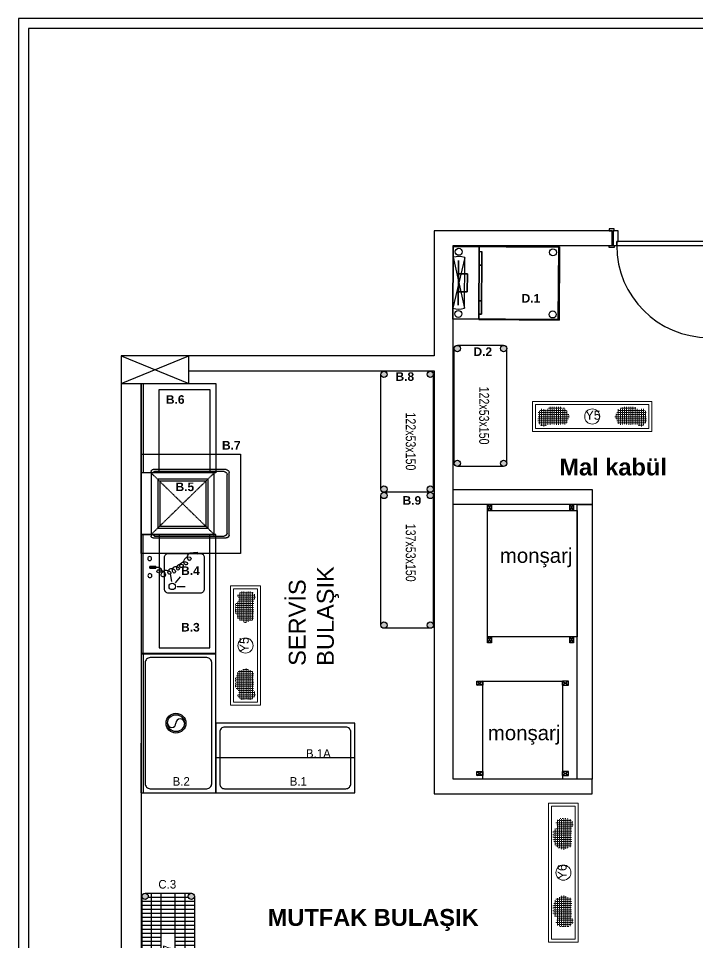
# Model space of a CAD drawing. Header units: millimetres. Extents: x 5004 to 15052, y -6179 to -3495.
# Drawn here: x 5167 to 5850, y -4555 to -3625 of the extents above; entities that cross this region are included whole.
import ezdxf

# ---------------------------------------------------------------- set-up
doc = ezdxf.new("R2010")
doc.units = ezdxf.units.MM
doc.linetypes.add('DASHED', pattern=[0.75, 0.5, -0.25])
for name, color, linetype in [('200-EquipBorder-2d', 9, 'Continuous'), ('200-EquipInternal-2d', 252, 'Continuous'), ('200-EquipSteel-3d', 9, 'Continuous'), ('Kıtc-002 Çizgi', 7, 'Continuous'), ('Kıtc-003 Kapı', 3, 'Continuous'), ('Kıtc-040 Davlumbaz', 4, 'Continuous')]:
    doc.layers.add(name, color=color, linetype=linetype)
doc.layers.add('200-InsPoint-3D', color=3, linetype='Continuous', plot=False)
doc.layers.add('continious2', color=253, linetype='Continuous', lineweight=25)
doc.layers.add('GRC-yer ızgarası', color=40, linetype='Continuous', lineweight=15)
doc.styles.get("Standard").update_dxf_attribs({"font": 'arial.ttf'})
doc.styles.add('style1', font='stylu.ttf', dxfattribs={"width": 0.8, "height": 12})
doc.styles.add('TAKSİM', font='GOTHIC.TTF', dxfattribs={"height": 20})

# ---------------------------------------------------------------- blocks, each defined once
blk = doc.blocks.new('137')
at = {"lineweight": -2}
h = blk.add_hatch(color=256, dxfattribs=at)
h.paths.add_polyline_path([(5352, -3883.25, 1), (5345.6, -3883.25, 1)])
h.paths.add_polyline_path([(5352, -3929.85, 1), (5345.6, -3929.85, 1)])
h = blk.add_hatch(color=256, dxfattribs=at)
h.paths.add_polyline_path([(5482.6, -3883.25, 1), (5476.2, -3883.25, 1)])
h.paths.add_polyline_path([(5476.2, -3929.85, 1), (5482.6, -3929.85, 1)])
for p, q in [((5479.4, -3880.05), (5348.8, -3880.05)), ((5345.6, -3883.25), (5345.6, -3929.85)), ((5482.6, -3883.25), (5482.6, -3929.85)), ((5479.4, -3933.05), (5348.8, -3933.05))]:
    blk.add_line(p, q)
for centre in [(5348.8, -3883.25), (5479.4, -3883.25), (5348.8, -3929.85), (5479.4, -3929.85)]:
    blk.add_circle(centre, 3.2)
at = {"style": 'style1', "width": 0.8}
blk.add_text('137x53x150', height=10, dxfattribs=at).set_placement((5377.28, -3907.89))
blk = doc.blocks.new('1212')
at = {"lineweight": -2}
h = blk.add_hatch(color=256, dxfattribs=at)
h.paths.add_polyline_path([(5367, -4013.63, 1), (5360.6, -4013.63, 1)])
h.paths.add_polyline_path([(5367, -4060.23, 1), (5360.6, -4060.23, 1)])
h = blk.add_hatch(color=256, dxfattribs=at)
h.paths.add_polyline_path([(5482.6, -4013.63, 1), (5476.2, -4013.63, 1)])
h.paths.add_polyline_path([(5476.2, -4060.23, 1), (5482.6, -4060.23, 1)])
for p, q in [((5479.4, -4010.43), (5363.8, -4010.43)), ((5360.6, -4013.63), (5360.6, -4060.23)), ((5482.6, -4013.63), (5482.6, -4060.23)), ((5479.4, -4063.43), (5363.8, -4063.43))]:
    blk.add_line(p, q)
for centre in [(5363.8, -4013.63), (5479.4, -4013.63), (5363.8, -4060.23), (5479.4, -4060.23)]:
    blk.add_circle(centre, 3.2)
at = {"style": 'style1', "width": 0.8}
blk.add_text('122x53x150', height=10, dxfattribs=at).set_placement((5402.21, -4038.27))
blk = doc.blocks.new('A$C0F715291')
at = {"layer": 'Kıtc-003 Kapı'}
blk.add_line((100.1, 92.6, 0), (100.1, 0, 0), dxfattribs=at)
at = {"layer": 'Kıtc-003 Kapı', "elevation": 0}
for points in [[(0, 107.6), (5, 107.6), (5, 109.6), (0, 109.6)], [(107.6, 107.6), (102.6, 107.6), (102.6, 109.6), (107.6, 109.6)], [(100.1, 96.8), (7.5, 96.8), (7.5, 92.6), (100.1, 92.6)], [(0, 92.6), (5, 92.6), (5, 90.6), (0, 90.6)], [(107.6, 92.6), (102.6, 92.6), (102.6, 90.6), (107.6, 90.6)]]:
    blk.add_lwpolyline(points, close=True, dxfattribs=at)
for points in [[(3.8, 92.6), (7.5, 92.6), (7.5, 96.8), (8.8, 96.8), (8.8, 107.6), (3.8, 107.6), (3.8, 92.6)], [(103.8, 92.6), (100.1, 92.6), (100.1, 96.8), (98.8, 96.8), (98.8, 107.6), (103.8, 107.6), (103.8, 92.6)]]:
    blk.add_lwpolyline(points, dxfattribs=at)
at = {"layer": 'Kıtc-003 Kapı'}
blk.add_arc((100.1, 92.6, 0), 92.6, 180, 270, dxfattribs=at)
blk = doc.blocks.new('A$C7BE05278')
at = {"layer": 'Kıtc-002 Çizgi'}
blk.add_hatch(color=256, dxfattribs=at).paths.add_polyline_path([(15.9, 41.65), (14.34, 41.67), (14.4, 47.58), (15.96, 47.57)], flags=0)
h = blk.add_hatch(color=256, dxfattribs=at)
h.paths.add_polyline_path([(4.65, 9.9, -0.025454), (4.81, 10.42, 0.278063), (0.77, 7.52), (1.23, 7.32, -0.265675)])
h.paths.add_polyline_path([(5.35, 10.43, 0.028094), (4.81, 10.42, 0.025454), (4.65, 9.9, -0.030609), (5.18, 9.93, -0.027259)])
h.paths.add_polyline_path([(5.35, 10.43, 0.027259), (5.18, 9.93, -0.171751), (7.9, 8.98), (7.9, 8.98), (5.22, 7.15, -0.147228), (5.18, 9.93, 0.030609), (4.65, 9.9, 0.138731), (4.75, 7, 1.347306), (8.21, 9.37, 0.162476)])
h.paths.add_polyline_path([(12.46, 12.66), (12.73, 13.08, 0.483116), (4.81, 10.42, -0.028094), (5.35, 10.43, -0.470681)])
for p, q in [((14.4, 47.58), (14.34, 41.67)), ((14.4, 47.58), (14.34, 41.67)), ((15.96, 47.57), (14.4, 47.58)), ((15.96, 47.57), (14.4, 47.58)), ((15.05, 47.56), (14.97, 38.92)), ((15.9, 41.65), (15.96, 47.57)), ((15.9, 41.65), (15.96, 47.57)), ((14.34, 41.67), (15.9, 41.65)), ((14.34, 41.67), (15.9, 41.65)), ((0.47, 7.33), (0, 0.02)), ((0.47, 7.33), (0, 0.02)), ((0, 0.02), (1.86, 0)), ((1.54, 7.31), (0.47, 7.33)), ((1.54, 7.31), (0.47, 7.33)), ((1.86, 0), (1.54, 7.31)), ((1.86, 0), (1.54, 7.31))]:
    blk.add_line(p, q, dxfattribs=at)
blk.add_lwpolyline([(15.9, 41.65), (14.34, 41.67), (14.4, 47.58), (15.96, 47.57)], close=True, dxfattribs=at)
for centre in [(6.31, 47.78), (23.47, 47.61)]:
    blk.add_circle(centre, 1.99, dxfattribs=at)
for centre, radius, start, end in [((17.83, 38.9), 2.86, 179.43001, 359.43001), ((19.09, 38.88), 1.6, 359.43001, 179.43001), ((25.13, 38.82), 7.64, 179.43001, 242.03458), ((20, 25.62), 3.8, 74.94983, 261.67628), ((23.49, 30.88), 5.53, 105.76632, 225.7833), ((20.62, 27.93), 1.41, 225.7833, 74.94983), ((22.59, 34.05), 2.23, 242.03458, 105.76632), ((15.59, 16.68), 3.77, 86.01564, 220.67721), ((18.07, 21.08), 3.83, 52.40892, 229.11119), ((16.45, 19.21), 1.37, 229.11119, 116.32433), ((19.64, 23.11), 1.26, 261.67628, 52.40892), ((4.79, 5.59), 4.31, 51.245, 156.7533), ((9.42, 8.58), 4.83, 57.01034, 197.57947), ((14.42, 12.56), 4.98, 103.11986, 200.77428), ((11.21, 11.34), 1.54, 200.77428, 57.01034), ((13.69, 15.69), 1.76, 236.80878, 103.11986), ((6.43, 7.63), 1.7, 197.57947, 51.245)]:
    blk.add_arc(centre, radius, start, end, dxfattribs=at)
blk = doc.blocks.new('A$C23F8794C')
at = {"layer": 'Kıtc-002 Çizgi'}
for p, q in [((67.52, 38.79), (67.52, 30.9)), ((71.43, 40.45), (77.53, 35.45)), ((72.66, 44.26), (80.47, 45.37))]:
    blk.add_line(p, q, dxfattribs=at)
for points in [[(120, 75), (0, 75), (0, 73), (120, 73)], [(120, 75), (0, 75), (0, 0), (120, 0)], [(120, 57), (6, 57), (6, 6), (120, 6)]]:
    blk.add_lwpolyline(points, close=True, dxfattribs=at)
blk.add_lwpolyline([(97, 11.5), (65, 11.5, -0.414214), (61, 15.5), (61, 47.5, -0.414214), (65, 51.5), (97, 51.5, -0.414214), (101, 47.5), (101, 15.5, -0.414214)], format="xyb", close=True, dxfattribs=at)
blk.add_circle((67.71, 43.76), 3.19, dxfattribs=at)
at = {"layer": 'Kıtc-002 Çizgi', "xscale": -1}
blk.add_blockref('A$C7BE05278', (102.07, 18.68), dxfattribs=at)
blk = doc.blocks.new('A$C7ED97EAE')
at = {"layer": 'Kıtc-002 Çizgi'}
for p, q in [((3.5, 88.5), (65.5, 88.5)), ((3.5, 15), (3.5, 88.5)), ((65.5, 88.5), (65.5, 15)), ((0, 3), (0, 76.5)), ((2, 78.5), (3.5, 78.5)), ((2, 5), (2, 75)), ((3.5, 78.5), (65.5, 78.5)), ((3.5, 76.5), (3.5, 76.5)), ((65.5, 78.5), (67, 78.5)), ((65.5, 76.5), (65.5, 76.5)), ((67, 75), (67, 5)), ((69, 76.5), (69, 3)), ((65.5, 15), (3.5, 15)), ((67, 15), (65.5, 15)), ((66, 0), (3, 0)), ((64, 2), (5, 2))]:
    blk.add_line(p, q, dxfattribs=at)
at = {"layer": 'Kıtc-002 Çizgi', "linetype": 'DASHED'}
for p, q in [((65.5, 78.5), (3.5, 15)), ((65.5, 15), (3.5, 78.5))]:
    blk.add_line(p, q, dxfattribs=at)
for points in [[(9.5, 21.5), (59.5, 21.5), (59.5, 71.5), (9.5, 71.5)], [(11.5, 23.5), (57.5, 23.5), (57.5, 69.5), (11.5, 69.5)]]:
    blk.add_lwpolyline(points, close=True, dxfattribs=at)
at = {"layer": 'Kıtc-002 Çizgi'}
for centre, radius, start, end in [((2, 76.5), 2, 90, 180), ((3.5, 75), 1.5, 90, 180), ((65.5, 75), 1.5, 0, 90), ((67, 76.5), 2, 0, 90), ((3, 3), 3, 180, 270), ((5, 5), 3, 180, 270), ((64, 5), 3, 270, 0), ((66, 3), 3, 270, 0)]:
    blk.add_arc(centre, radius, start, end, dxfattribs=at)
blk = doc.blocks.new('A$C19852DA0')
at = {"layer": 'Kıtc-002 Çizgi'}
for points in [[(0, 75), (90, 75), (90, 73), (0, 73)], [(0, 75), (90, 75), (90, 0), (0, 0)], [(0, 57), (84, 57), (84, 6), (0, 6)]]:
    blk.add_lwpolyline(points, close=True, dxfattribs=at)
blk = doc.blocks.new('140')
at = {"layer": 'Kıtc-002 Çizgi'}
h = blk.add_hatch(color=256, dxfattribs=at)
h.paths.add_polyline_path([(4267.66, -4350.42), (4268.48, -4350.45), (4269.3, -4350.42), (4270.11, -4350.3), (4270.91, -4350.1), (4271.68, -4349.83), (4272.43, -4349.48), (4273.14, -4349.06), (4273.8, -4348.58), (4274.42, -4348.04), (4274.98, -4347.44), (4275.47, -4346.78), (4275.91, -4346.09), (4276.27, -4345.35), (4276.56, -4344.58), (4276.78, -4343.79), (4276.92, -4342.98), (4276.98, -4342.16), (4276.96, -4341.34), (4276.86, -4340.52), (4276.68, -4339.72), (4276.43, -4338.94), (4276.1, -4338.19), (4275.7, -4337.47), (4275.23, -4336.79), (4274.7, -4336.17), (4274.12, -4335.59), (4273.48, -4335.08), (4272.79, -4334.63), (4272.06, -4334.25), (4271.3, -4333.94), (4270.51, -4333.7), (4269.71, -4333.54), (4268.89, -4333.46), (4268.07, -4333.46), (4267.25, -4333.54), (4266.44, -4333.7), (4265.66, -4333.94), (4264.9, -4334.25), (4264.17, -4334.63), (4263.48, -4335.08), (4262.84, -4335.59), (4262.25, -4336.17), (4261.73, -4336.79), (4261.26, -4337.47), (4260.86, -4338.19), (4260.53, -4338.94), (4260.28, -4339.72), (4260.1, -4340.52), (4260, -4341.34), (4259.98, -4342.16), (4260.04, -4342.98), (4260.18, -4343.79), (4260.4, -4344.58), (4260.69, -4345.35), (4261.05, -4346.09), (4261.48, -4346.78), (4261.98, -4347.44), (4262.54, -4348.04), (4263.16, -4348.58), (4263.82, -4349.06), (4264.53, -4349.48), (4265.27, -4349.83), (4266.05, -4350.1), (4266.85, -4350.3)], flags=16)
h.paths.add_polyline_path([(4267.51, -4351.91), (4268.48, -4351.95), (4269.44, -4351.91), (4270.4, -4351.77), (4271.34, -4351.54), (4272.25, -4351.22), (4273.13, -4350.81), (4273.96, -4350.32), (4274.74, -4349.75), (4275.46, -4349.11), (4276.12, -4348.4), (4276.71, -4347.64), (4277.22, -4346.81), (4277.65, -4345.95), (4277.99, -4345.05), (4278.24, -4344.11), (4278.41, -4343.16), (4278.48, -4342.2), (4278.45, -4341.23), (4278.34, -4340.27), (4278.13, -4339.33), (4277.83, -4338.41), (4277.44, -4337.52), (4276.97, -4336.68), (4276.42, -4335.88), (4275.8, -4335.14), (4275.11, -4334.47), (4274.36, -4333.86), (4273.55, -4333.34), (4272.69, -4332.89), (4271.8, -4332.52), (4270.87, -4332.25), (4269.92, -4332.06), (4268.96, -4331.97), (4268, -4331.97), (4267.03, -4332.06), (4266.09, -4332.25), (4265.16, -4332.52), (4264.27, -4332.89), (4263.41, -4333.34), (4262.6, -4333.86), (4261.85, -4334.47), (4261.16, -4335.14), (4260.53, -4335.88), (4259.98, -4336.68), (4259.51, -4337.52), (4259.13, -4338.41), (4258.83, -4339.33), (4258.62, -4340.27), (4258.51, -4341.23), (4258.48, -4342.2), (4258.55, -4343.16), (4258.71, -4344.11), (4258.97, -4345.05), (4259.31, -4345.95), (4259.74, -4346.81), (4260.25, -4347.64), (4260.84, -4348.4), (4261.49, -4349.11), (4262.22, -4349.75), (4263, -4350.32), (4263.83, -4350.81), (4264.71, -4351.22), (4265.62, -4351.54), (4266.56, -4351.77)])
for p, q in [((4233.48, -4271.95), (4235.48, -4271.95)), ((4235.48, -4271.95), (4235.48, -4411.95))]:
    blk.add_line(p, q)
blk.add_lwpolyline([(4233.48, -4271.95), (4233.48, -4411.95), (4308.48, -4411.95), (4308.48, -4271.95)], close=True, dxfattribs=at)
blk.add_lwpolyline([(4237.48, -4280.95), (4237.48, -4402.95, 0.414214), (4242.48, -4407.95), (4299.48, -4407.95, 0.414214), (4304.48, -4402.95), (4304.48, -4280.95, 0.414214), (4299.48, -4275.95), (4242.48, -4275.95, 0.414214)], format="xyb", close=True, dxfattribs=at)
for radius in [10, 8.5]:
    blk.add_circle((4268.48, -4341.95), radius, dxfattribs=at)
for centre, start, end in [((4264.23, -4341.95), 180, 0), ((4272.73, -4341.95), 0, 180)]:
    blk.add_arc(centre, 4.25, start, end, dxfattribs=at)
blk = doc.blocks.new('ŞK')
at = {"layer": 'Kıtc-002 Çizgi', "elevation": 0}
blk.add_lwpolyline([(5505.09, -4471.92), (5365.09, -4471.92), (5365.09, -4541.92), (5505.09, -4541.92)], close=True, dxfattribs=at)
blk.add_lwpolyline([(5496.09, -4475.92), (5374.09, -4475.92, 0.414214), (5369.09, -4480.92), (5369.09, -4532.92, 0.414214), (5374.09, -4537.92), (5496.09, -4537.92, 0.414214), (5501.09, -4532.92), (5501.09, -4480.92, 0.414214)], format="xyb", close=True, dxfattribs=at)
blk = doc.blocks.new('53x137 tel')
at = {"lineweight": -2}
h = blk.add_hatch(color=256, dxfattribs=at)
h.paths.add_polyline_path([(-3.2, 46.6, 1), (3.2, 46.6, 1)])
h.paths.add_polyline_path([(-3.2, 0, 1), (3.2, 0, 1)])
h = blk.add_hatch(color=256, dxfattribs=at)
h.paths.add_polyline_path([(133.8, 46.6, 1), (127.4, 46.6, 1)])
h.paths.add_polyline_path([(127.4, 0, 1), (133.8, 0, 1)])
for p, q in [((-3.2, 46.59), (-3.2, 0)), ((130.6, 49.8), (0, 49.8)), ((133.8, 46.59), (133.8, 0)), ((130.6, -3.2), (0, -3.2))]:
    blk.add_line(p, q)
for centre in [(0, 46.6), (130.6, 46.6), (0, 0), (130.6, 0)]:
    blk.add_circle(centre, 3.2)
at = {"layer": 'continious2'}
for p, q in [((4.85, 49.8), (4.85, -3.2)), ((8.88, 49.8), (8.88, -3.2)), ((12.91, 49.8), (12.91, -3.2)), ((16.94, 49.8), (16.94, -3.2)), ((20.97, 49.8), (20.97, -3.2)), ((25, 49.8), (25, -3.2)), ((29.03, 49.8), (29.03, -3.2)), ((33.06, 49.8), (33.06, -3.2)), ((37.09, 49.8), (37.09, -3.2)), ((41.12, 49.8), (41.12, 30.38)), ((45.15, 49.8), (45.15, 30.38)), ((49.18, 49.8), (49.18, 30.38)), ((53.21, 49.8), (53.21, 30.38)), ((57.24, 49.8), (57.24, 30.38)), ((61.27, 49.8), (61.27, 30.38)), ((65.3, 49.8), (65.3, 30.38)), ((69.33, 49.8), (69.33, 30.38)), ((73.36, 49.8), (73.36, 30.38)), ((77.39, 49.8), (77.39, 30.38)), ((81.42, 49.8), (81.42, 30.38)), ((85.45, 49.8), (85.45, 30.38)), ((89.48, 49.8), (89.48, 30.38)), ((93.51, 49.8), (93.51, -3.2)), ((97.54, 49.8), (97.54, -3.2)), ((101.57, 49.8), (101.57, -3.2)), ((105.6, 49.8), (105.6, -3.2)), ((109.63, 49.8), (109.63, -3.2)), ((113.66, 49.8), (113.66, -3.2)), ((117.69, 49.8), (117.69, -3.2)), ((121.72, 49.8), (121.72, -3.2)), ((125.75, 49.8), (125.75, -3.2)), ((-3.2, 40.23), (133.8, 40.23)), ((0.82, 42.7), (0.82, 3.89)), ((129.78, 42.7), (129.78, 3.89)), ((-3.2, 30.38), (133.8, 30.38)), ((-3.2, 16.21), (133.8, 16.21)), ((41.12, 16.21), (41.12, -3.2)), ((45.15, 16.21), (45.15, -3.2)), ((49.18, 16.21), (49.18, -3.2)), ((53.21, 16.21), (53.21, -3.2)), ((57.24, 16.21), (57.24, -3.2)), ((61.27, 16.21), (61.27, -3.2)), ((65.3, 16.21), (65.3, -3.2)), ((69.33, 16.21), (69.33, -3.2)), ((73.36, 16.21), (73.36, -3.2)), ((77.39, 16.21), (77.39, -3.2)), ((81.42, 16.21), (81.42, -3.2)), ((85.45, 16.21), (85.45, -3.2)), ((89.48, 16.21), (89.48, -3.2)), ((-3.2, 6.37), (133.8, 6.37))]:
    blk.add_line(p, q, dxfattribs=at)
at = {"style": 'style1', "width": 0.8}
blk.add_text('53X137', height=10, dxfattribs=at).set_placement((44.68, 18.43))
blk = doc.blocks.new('A$C0D18546B')
at = {"layer": '200-EquipBorder-2d', "color": 4, "elevation": 7.5}
blk.add_lwpolyline([(82.2, 119), (1.2, 119.5), (0.5, 1.5), (81.5, 1)], close=True, dxfattribs=at)
at = {"layer": '200-EquipInternal-2d', "color": 251, "elevation": 7.5}
blk.add_lwpolyline([(70.1, 106.1, 0.128902), (70.2, 119.1), (13.1, 106.4), (70.1, 106.1), (13.2, 119.4, 0.128902), (13.1, 106.4, 0.105835)], format="xyb", dxfattribs=at)
at = {"layer": '200-EquipSteel-3d', "color": 251, "extrusion": (-0.005641, -0.999984, 0)}
for p, q in [((41.6, 103.2, 144.1), (46.5, 103.2, 164.2)), ((6.5, 87.4, 32.5), (6.5, 90.4, 32.5)), ((6.5, 90.4, 32.5), (21.5, 90.3, 82.5)), ((76.5, 87, 32.5), (6.5, 87.4, 32.5)), ((6.5, 87.4, 32.5), (21.5, 87.3, 82.5)), ((21.5, 90.3, 82.5), (61.5, 90.1, 82.5)), ((21.5, 87.3, 82.5), (61.5, 87.1, 82.5)), ((61.5, 90.1, 82.5), (76.5, 90, 32.5)), ((61.5, 87.1, 82.5), (76.5, 87, 32.5)), ((76.5, 90, 32.5), (76.5, 87, 32.5))]:
    blk.add_line(p, q, dxfattribs=at)
at = {"layer": '200-EquipSteel-3d', "color": 251, "extrusion": (0.999984, -0.005641, 0)}
for p, q in [((21.5, 90.3, 82.5), (21.5, 87.3, 82.5)), ((61.5, 90.1, 82.5), (61.5, 87.1, 82.5))]:
    blk.add_line(p, q, dxfattribs=at)
at = {"layer": '200-EquipSteel-3d', "color": 251}
for centre in [(6.8, 113.3, 7.5), (76.3, 112.9, 7.5)]:
    blk.add_circle(centre, 3.92, dxfattribs=at)
at = {"layer": '200-EquipSteel-3d', "color": 251, "extrusion": (-0.005641, -0.999984, 0)}
for radius in [25, 23]:
    blk.add_circle((41, 144.1, -113.5), radius, dxfattribs=at)
at = {"layer": '200-EquipSteel-3d'}
for centre in [(6.2, 7.8, 7.5), (75.7, 7.5, 7.5)]:
    blk.add_circle(centre, 3.92, dxfattribs=at)
at = {"layer": '200-EquipSteel-3d', "color": 251}
for points in [[(6.5, 87.4, 32.5), (21.5, 87.3, 82.5), (21.5, 90.3, 82.5), (6.5, 90.4, 32.5)], [(76.5, 90, 32.5), (61.5, 90.1, 82.5), (21.5, 90.3, 82.5), (6.5, 90.4, 32.5)], [(6.5, 87.4, 32.5), (21.5, 87.3, 82.5), (61.5, 87.1, 82.5), (76.5, 87, 32.5)], [(61.5, 90.1, 82.5), (21.5, 90.3, 82.5), (21.5, 87.3, 82.5), (61.5, 87.1, 82.5)], [(61.5, 87.1, 82.5), (61.5, 90.1, 82.5), (76.5, 90, 32.5), (76.5, 87, 32.5)]]:
    blk.add_3dface(points, dxfattribs=at)
at = {"layer": '200-InsPoint-3D', "color": 4}
blk.add_point((1.2, 119.5, 7.5), dxfattribs=at)
blk.add_point((1.2, 119.5, 7.5), dxfattribs=at)
at = {"layer": '200-InsPoint-3D'}
for p in [(82.2, 119, 7.5), (82.2, 119, 7.5), (0.5, 1.5, 7.5), (0.5, 1.5, 7.5), (81.5, 1, 7.5), (81.5, 1, 7.5)]:
    blk.add_point(p, dxfattribs=at)
at = {"layer": '200-InsPoint-3D', "color": 4}
blk.add_attdef('DISTANG', (1.2, 119.5, 7.5), '', height=0.1, rotation=359.6768, dxfattribs=at)
at = {"layer": '200-EquipSteel-3d', "color": 4}
mesh = blk.add_polymesh((6, 3), dxfattribs=at)
for k, corner in enumerate([(81.5, 1, 27.5), (81.5, 1, 12.5), (81.5, 1, 12.5), (0.5, 1.5, 27.5), (0.5, 1.5, 12.5), (0.5, 1.5, 12.5), (1.2, 119.5, 27.5), (1.2, 119.5, 12.5), (0.5, 1.5, 12.5), (82.2, 119, 27.5), (82.2, 119, 12.5), (81.5, 1, 12.5), (82.2, 119, 27.5), (82.2, 119, 27.5), (81.5, 1, 27.5), (1.2, 119.5, 27.5), (1.2, 119.5, 27.5), (0.5, 1.5, 27.5)]):
    mesh.set_mesh_vertex(divmod(k, 3), corner)
at = {"layer": '200-EquipSteel-3d', "color": 251}
mesh = blk.add_polymesh((6, 3), dxfattribs=at)
for k, corner in enumerate([(31.6, 103.3, 119.1), (31.6, 103.3, 27.5), (31.6, 103.3, 27.5), (31.6, 113.3, 119.1), (31.6, 113.3, 27.5), (31.6, 113.3, 27.5), (51.6, 113.2, 119.1), (51.6, 113.2, 27.5), (31.6, 113.3, 27.5), (51.6, 103.2, 119.1), (51.6, 103.2, 27.5), (31.6, 103.3, 27.5), (51.6, 103.2, 119.1), (51.6, 103.2, 119.1), (31.6, 103.3, 119.1), (51.6, 113.2, 119.1), (51.6, 113.2, 119.1), (31.6, 113.3, 119.1)]):
    mesh.set_mesh_vertex(divmod(k, 3), corner)
mesh = blk.add_polymesh((6, 3), dxfattribs=at)
for k, corner in enumerate([(82, 0, 32.5), (82, 0, 27.5), (82, 0, 27.5), (0, 0.5, 32.5), (0, 0.5, 27.5), (0, 0.5, 27.5), (0.5, 90.5, 32.5), (0.5, 90.5, 27.5), (0, 0.5, 27.5), (82.5, 90, 32.5), (82.5, 90, 27.5), (82, 0, 27.5), (82.5, 90, 32.5), (82.5, 90, 32.5), (82, 0, 32.5), (0.5, 90.5, 32.5), (0.5, 90.5, 32.5), (0, 0.5, 32.5)]):
    mesh.set_mesh_vertex(divmod(k, 3), corner)
blk = doc.blocks.new('Y6 140-30')
at = {"layer": 'GRC-yer ızgarası', "ltscale": 44}
h = blk.add_hatch(dxfattribs=at)
h.set_pattern_fill('ANGLE', color=160, scale=7.7, style=0)
h.set_pattern_definition([(180, (3880, 4535.4), (0, 2.1175), [1.54, -0.5775]), (90, (3880, 4535.4), (2.1175, 1e-16), [1.54, -0.5775])])
h.paths.add_polyline_path([(16.03, -15.68, -0.520567), (16.03, -13.09, -0.520567), (16.03, -10.59, -0.520567), (17.81, -8.81, -0.520567), (19.59, -7.03, -0.520567), (21.45, -8.89, -0.520567), (24.2, -8.89, -0.520567), (25.98, -7.11, -0.520567), (27.76, -5.33, -0.520567), (30.35, -5.33, -0.520567), (32.94, -5.33, -0.520567), (35.53, -5.33, -0.520567), (38.12, -5.33, -0.520567), (39.9, -7.11, -0.520567), (42.49, -7.11, -0.520567), (44.26, -8.89, -0.520567), (44.63, -11.92, -0.520567), (46.45, -13.74, -0.520567), (46.45, -16.25, -0.520567), (44.6, -18.1, -0.520567), (44.6, -20.7, -0.520567), (42.65, -22.65, -0.520567), (40.06, -22.65, -0.520567), (37.47, -22.65, -0.520567), (34.88, -22.65, -0.520567), (32.13, -22.65, -0.520567), (29.54, -22.65, -0.520567), (26.63, -22.65, -0.520567), (24.06, -22.65, -0.520567), (22.26, -24.45, -0.520567), (19.63, -24.45, -0.520567), (17.85, -22.67, -0.520567), (16.03, -20.85, -0.520567), (16.03, -18.26, -0.520567)])
h = blk.add_hatch(dxfattribs=at)
h.set_pattern_fill('ANGLE', color=160, scale=7.7, style=0)
h.set_pattern_definition([(7e-15, (-3740, 4535.4), (0, 2.1175), [1.54, -0.5775]), (90, (-3740, 4535.4), (-2.1175, 1e-16), [1.54, -0.5775])])
h.paths.add_polyline_path([(123.97, -15.68, 0.520567), (123.97, -13.09, 0.520567), (123.97, -10.59, 0.520567), (122.19, -8.81, 0.520567), (120.41, -7.03, 0.520567), (118.55, -8.89, 0.520567), (115.8, -8.89, 0.520567), (114.02, -7.11, 0.520567), (112.24, -5.33, 0.520567), (109.65, -5.33, 0.520567), (107.06, -5.33, 0.520567), (104.47, -5.33, 0.520567), (101.88, -5.33, 0.520567), (100.1, -7.11, 0.520567), (97.51, -7.11, 0.520567), (95.74, -8.89, 0.520567), (95.37, -11.92, 0.520567), (93.55, -13.74, 0.520567), (93.55, -16.25, 0.520567), (95.4, -18.1, 0.520567), (95.4, -20.7, 0.520567), (97.35, -22.65, 0.520567), (99.94, -22.65, 0.520567), (102.53, -22.65, 0.520567), (105.12, -22.65, 0.520567), (107.87, -22.65, 0.520567), (110.46, -22.65, 0.520567), (113.37, -22.65, 0.520567), (115.94, -22.65, 0.520567), (117.74, -24.45, 0.520567), (120.37, -24.45, 0.520567), (122.15, -22.67, 0.520567), (123.97, -20.85, 0.520567), (123.97, -18.26, 0.520567)])
at = {"layer": 'GRC-yer ızgarası', "color": 13, "ltscale": 44}
blk.add_lwpolyline([(0, 0), (140, 0), (140, -30), (0, -30)], close=True, dxfattribs=at)
at = {"layer": 'GRC-yer ızgarası', "color": 4, "ltscale": 44}
blk.add_lwpolyline([(3, -3), (137, -3), (137, -27), (3, -27)], close=True, dxfattribs=at)
at = {"layer": 'GRC-yer ızgarası', "color": 1, "ltscale": 44}
blk.add_circle((70, -15), 7.6, dxfattribs=at)
at = {"layer": 'GRC-yer ızgarası', "ltscale": 44, "insert": (63.17, -9.23), "char_height": 9, "width": 19.2365, "attachment_point": 1}
blk.add_mtext('Y6', dxfattribs=at)
blk = doc.blocks.new('Y5 120-30')
at = {"layer": 'GRC-yer ızgarası', "ltscale": 44}
h = blk.add_hatch(dxfattribs=at)
h.set_pattern_fill('ANGLE', color=160, scale=7.7, style=0)
h.set_pattern_definition([(180, (3870, 4535.4), (0, 2.1175), [1.54, -0.5775]), (90, (3870, 4535.4), (2.1175, 1e-16), [1.54, -0.5775])])
h.paths.add_polyline_path([(6.03, -15.68, -0.520567), (6.03, -13.09, -0.520567), (6.03, -10.59, -0.520567), (7.81, -8.81, -0.520567), (9.59, -7.03, -0.520567), (11.45, -8.89, -0.520567), (14.2, -8.89, -0.520567), (15.98, -7.11, -0.520567), (17.76, -5.33, -0.520567), (20.35, -5.33, -0.520567), (22.94, -5.33, -0.520567), (25.53, -5.33, -0.520567), (28.12, -5.33, -0.520567), (29.9, -7.11, -0.520567), (32.49, -7.11, -0.520567), (34.26, -8.89, -0.520567), (34.63, -11.92, -0.520567), (36.45, -13.74, -0.520567), (36.45, -16.25, -0.520567), (34.6, -18.1, -0.520567), (34.6, -20.7, -0.520567), (32.65, -22.65, -0.520567), (30.06, -22.65, -0.520567), (27.47, -22.65, -0.520567), (24.88, -22.65, -0.520567), (22.13, -22.65, -0.520567), (19.54, -22.65, -0.520567), (16.63, -22.65, -0.520567), (14.06, -22.65, -0.520567), (12.26, -24.45, -0.520567), (9.63, -24.45, -0.520567), (7.85, -22.67, -0.520567), (6.03, -20.85, -0.520567), (6.03, -18.26, -0.520567)])
h = blk.add_hatch(dxfattribs=at)
h.set_pattern_fill('ANGLE', color=160, scale=7.7, style=0)
h.set_pattern_definition([(7e-15, (-3750, 4535.4), (0, 2.1175), [1.54, -0.5775]), (90, (-3750, 4535.4), (-2.1175, 1e-16), [1.54, -0.5775])])
h.paths.add_polyline_path([(113.97, -15.68, 0.520567), (113.97, -13.09, 0.520567), (113.97, -10.59, 0.520567), (112.19, -8.81, 0.520567), (110.41, -7.03, 0.520567), (108.55, -8.89, 0.520567), (105.8, -8.89, 0.520567), (104.02, -7.11, 0.520567), (102.24, -5.33, 0.520567), (99.65, -5.33, 0.520567), (97.06, -5.33, 0.520567), (94.47, -5.33, 0.520567), (91.88, -5.33, 0.520567), (90.1, -7.11, 0.520567), (87.51, -7.11, 0.520567), (85.74, -8.89, 0.520567), (85.37, -11.92, 0.520567), (83.55, -13.74, 0.520567), (83.55, -16.25, 0.520567), (85.4, -18.1, 0.520567), (85.4, -20.7, 0.520567), (87.35, -22.65, 0.520567), (89.94, -22.65, 0.520567), (92.53, -22.65, 0.520567), (95.12, -22.65, 0.520567), (97.87, -22.65, 0.520567), (100.46, -22.65, 0.520567), (103.37, -22.65, 0.520567), (105.94, -22.65, 0.520567), (107.74, -24.45, 0.520567), (110.37, -24.45, 0.520567), (112.15, -22.67, 0.520567), (113.97, -20.85, 0.520567), (113.97, -18.26, 0.520567)])
at = {"layer": 'GRC-yer ızgarası', "color": 13, "ltscale": 44}
blk.add_lwpolyline([(0, 0), (120, 0), (120, -30), (0, -30)], close=True, dxfattribs=at)
at = {"layer": 'GRC-yer ızgarası', "color": 4, "ltscale": 44}
blk.add_lwpolyline([(3, -3), (117, -3), (117, -27), (3, -27)], close=True, dxfattribs=at)
at = {"layer": 'GRC-yer ızgarası', "color": 1, "ltscale": 44}
blk.add_circle((60, -15), 7.6, dxfattribs=at)
at = {"layer": 'GRC-yer ızgarası', "ltscale": 44, "insert": (53.17, -9.23), "char_height": 9, "width": 19.2365, "attachment_point": 1}
blk.add_mtext('Y5', dxfattribs=at)

msp = doc.modelspace()

# ---------------------------------------------------------------- linework, layer by layer
for p, q in [((5270.09, -3964.34), (5338.09, -3992.34)), ((5270.09, -3992.34), (5338.09, -3964.34)), ((5270.09, -3992.34), (5270.09, -4659.34)), ((5290.09, -3992.34), (5290.09, -4659.34)), ((5290.09, -4404.34, 0), (5290.09, -4354.34, 0))]:
    msp.add_line(p, q)
for points in [[(5166.57, -5694.64), (8046.57, -5694.64), (8046.57, -3624.64), (5166.57, -3624.64)], [(5176.57, -5684.64), (8036.57, -5684.64), (8036.57, -3634.64), (5176.57, -3634.64)], [(5270.09, -3992.34), (5338.09, -3992.34), (5338.09, -3964.34), (5270.09, -3964.34)], [(5604.09, -4099.12), (5744.09, -4099.12), (5744.09, -4114.12), (5604.09, -4114.12)], [(5744.09, -4390.64), (5729.09, -4390.64), (5729.09, -4114.12), (5744.09, -4114.12)]]:
    msp.add_lwpolyline(points, close=True)
msp.add_lwpolyline([(5338.09, -3979.34), (5585.09, -3979.34), (5585.09, -4405.61), (5744.09, -4405.64), (5744.09, -4390.64), (5604.09, -4390.64), (5604.09, -3853.34), (5764.09, -3853.34), (5764.09, -3838.34), (5585.09, -3838.34), (5585.09, -3964.34), (5338.09, -3964.34)])
at = {"color": 1}
for points in [[(5638.59, -4120.12), (5638.59, -4114.12), (5642.59, -4114.12), (5642.59, -4120.12), (5638.59, -4120.12), (5642.59, -4114.12), (5638.59, -4114.12), (5642.59, -4120.12), (5640.59, -4117.12)], [(5721.4, -4120.12), (5721.4, -4114.12), (5725.4, -4114.12), (5725.4, -4120.12), (5721.4, -4120.12), (5725.4, -4114.12), (5721.4, -4114.12), (5725.4, -4120.12), (5723.4, -4117.12)], [(5638.59, -4253.44), (5638.59, -4247.44), (5642.59, -4247.44), (5642.59, -4253.44), (5638.59, -4253.44), (5642.59, -4247.44), (5638.59, -4247.44), (5642.59, -4253.44), (5640.59, -4250.44)], [(5721.4, -4253.44), (5721.4, -4247.44), (5725.4, -4247.44), (5725.4, -4253.44), (5721.4, -4253.44), (5725.4, -4247.44), (5721.4, -4247.44), (5725.4, -4253.44), (5723.4, -4250.44)], [(5628.09, -4291.92), (5634.09, -4291.92), (5634.09, -4295.92), (5628.09, -4295.92), (5628.09, -4291.92), (5634.09, -4295.92), (5634.09, -4291.92), (5628.09, -4295.92), (5631.09, -4293.92)], [(5720.09, -4291.92), (5714.09, -4291.92), (5714.09, -4295.92), (5720.09, -4295.92), (5720.09, -4291.92), (5714.09, -4295.92), (5714.09, -4291.92), (5720.09, -4295.92), (5717.09, -4293.92)], [(5628.09, -4382.96), (5634.09, -4382.96), (5634.09, -4386.96), (5628.09, -4386.96), (5628.09, -4382.96), (5634.09, -4386.96), (5634.09, -4382.96), (5628.09, -4386.96), (5631.09, -4384.96)], [(5720.09, -4382.96), (5714.09, -4382.96), (5714.09, -4386.96), (5720.09, -4386.96), (5720.09, -4382.96), (5714.09, -4386.96), (5714.09, -4382.96), (5720.09, -4386.96), (5717.09, -4384.96)]]:
    msp.add_lwpolyline(points, dxfattribs=at)
for points in [[(5638.59, -4120.12), (5729.09, -4120.12), (5729.09, -4247.44), (5638.59, -4247.44)], [(5714.09, -4291.92), (5714.09, -4390.64), (5634.09, -4390.64), (5634.09, -4291.92)]]:
    msp.add_lwpolyline(points, close=True, dxfattribs=at)
at = {"elevation": 0}
msp.add_lwpolyline([(5365.09, -4404.34), (5505.09, -4404.34), (5505.09, -4369.34), (5365.09, -4369.34)], close=True, dxfattribs=at)
at = {"layer": 'Kıtc-040 Davlumbaz', "linetype": 'DASHED'}
msp.add_lwpolyline([(5390.09, -4063.34), (5390.09, -4163.34), (5290.09, -4163.34), (5290.09, -4063.34)], close=True, dxfattribs=at)

# ---------------------------------------------------------------- block references
at = {"linetype": 'Continuous', "xscale": 0.9, "yscale": 0.9, "zscale": 0.9, "rotation": 90}
msp.add_blockref('A$C0D18546B', (5711.3, -3928.3, -6.75), dxfattribs=at).add_auto_attribs({'DISTANG': '1438.053267457665^I4.997882194670638'})
at = {"rotation": 270}
for name, p in [('1212', (9668.58, 1406.79)), ('1212', (9594.7, 1380.79)), ('137', (9464.32, 1243.79))]:
    msp.add_blockref(name, p, dxfattribs=at)
for name, p in [('140', (1056.61, 7.62, 0)), ('ŞK', (0, 137.58))]:
    msp.add_blockref(name, p)
at = {"lineweight": -2, "rotation": 90}
msp.add_blockref('53x137 tel', (5340.6, -4639.28), dxfattribs=at)
at = {"layer": 'GRC-yer ızgarası', "linetype": 'Continuous'}
msp.add_blockref('Y5 120-30', (5684.09, -4010.49), dxfattribs=at)
at = {"layer": 'GRC-yer ızgarası', "linetype": 'Continuous', "rotation": 90}
for name, p in [('Y5 120-30', (5380.09, -4316.17, 0)), ('Y6 140-30', (5700.09, -4554.83))]:
    msp.add_blockref(name, p, dxfattribs=at)
at = {"layer": 'Kıtc-002 Çizgi', "rotation": 90.00000000000001}
msp.add_blockref('A$C19852DA0', (5365.09, -4082.34), dxfattribs=at)
at = {"layer": 'Kıtc-002 Çizgi', "xscale": -1, "rotation": 90}
msp.add_blockref('A$C7ED97EAE', (5378.59, -4078.84), dxfattribs=at)
at = {"layer": 'Kıtc-002 Çizgi', "lineweight": -2, "rotation": 90.00000000000001}
msp.add_blockref('A$C23F8794C', (5365.09, -4264.34, 0), dxfattribs=at)
at = {"layer": 'Kıtc-003 Kapı'}
msp.add_blockref('A$C0F715291', (5761.29, -3945.94, 0), dxfattribs=at)

# ---------------------------------------------------------------- texts
at = {"style": 'TAKSİM'}
for s, p in [('B.1A', (5455.88, -4369.22)), ('B.2', (5321.7, -4397.27)), ('B.1', (5439.59, -4397.27)), ('C.3', (5307.36, -4500.88, 0))]:
    msp.add_text(s, height=8.64, dxfattribs=at).set_placement(p)
at = {"char_height": 8.64, "attachment_point": 1, "style": 'TAKSİM'}
for s, insert in [('{\\fArial|b1|i0|c162|p34;D.1}', (5673.01, -3902.14)), ('{\\fArial|b1|i0|c162|p34;D.2}', (5624.55, -3955.87)), ('{\\fArial|b1|i0|c162|p34;B.8}', (5546.06, -3980.97)), ('{\\fArial|b1|i0|c162|p34;B.6}', (5314.94, -4004.06)), ('{\\fArial|b1|i0|c162|p34;B.7}', (5371.42, -4050.18)), ('{\\fArial|b1|i0|c162|p34;B.5}', (5324.63, -4091.99)), ('{\\fArial|b1|i0|c162|p34;B.9}', (5553.2, -4105.7)), ('{\\fArial|b1|i0|c162|p34;B.4}', (5330.22, -4176.48)), ('{\\fArial|b1|i0|c162|p34;B.3}', (5330.22, -4233.38))]:
    msp.add_mtext_dynamic_manual_height_columns(s, width=284.2523, gutter_width=12.5, heights=[0], dxfattribs=dict(at, insert=insert))
at = {"attachment_point": 1}
for s, width, insert, char_height in [('{\\fArial|b1|i0|c162|p34;Mal kabül}', 284.2523, (5711.02, -4067.84), 17), ('monşarj', 138.8746, (5651.08, -4158.15), 14.712), ('monşarj', 138.8746, (5638.97, -4336.76), 14.712), ('{\\fArial|b1|i0|c162|p34;MUTFAK BULAŞIK}', 284.2523, (5417.39, -4521.49), 17)]:
    msp.add_mtext_dynamic_manual_height_columns(s, width=width, gutter_width=12.5, heights=[0], dxfattribs=dict(at, insert=insert, char_height=char_height))
at = {"insert": (5438.63, -4276.6), "char_height": 17, "attachment_point": 1, "rotation": 90}
msp.add_mtext_dynamic_manual_height_columns('SERVİS \\PBULAŞIK', width=138.8746, gutter_width=12.5, heights=[0], dxfattribs=at)

doc.saveas('drawing.dxf')
